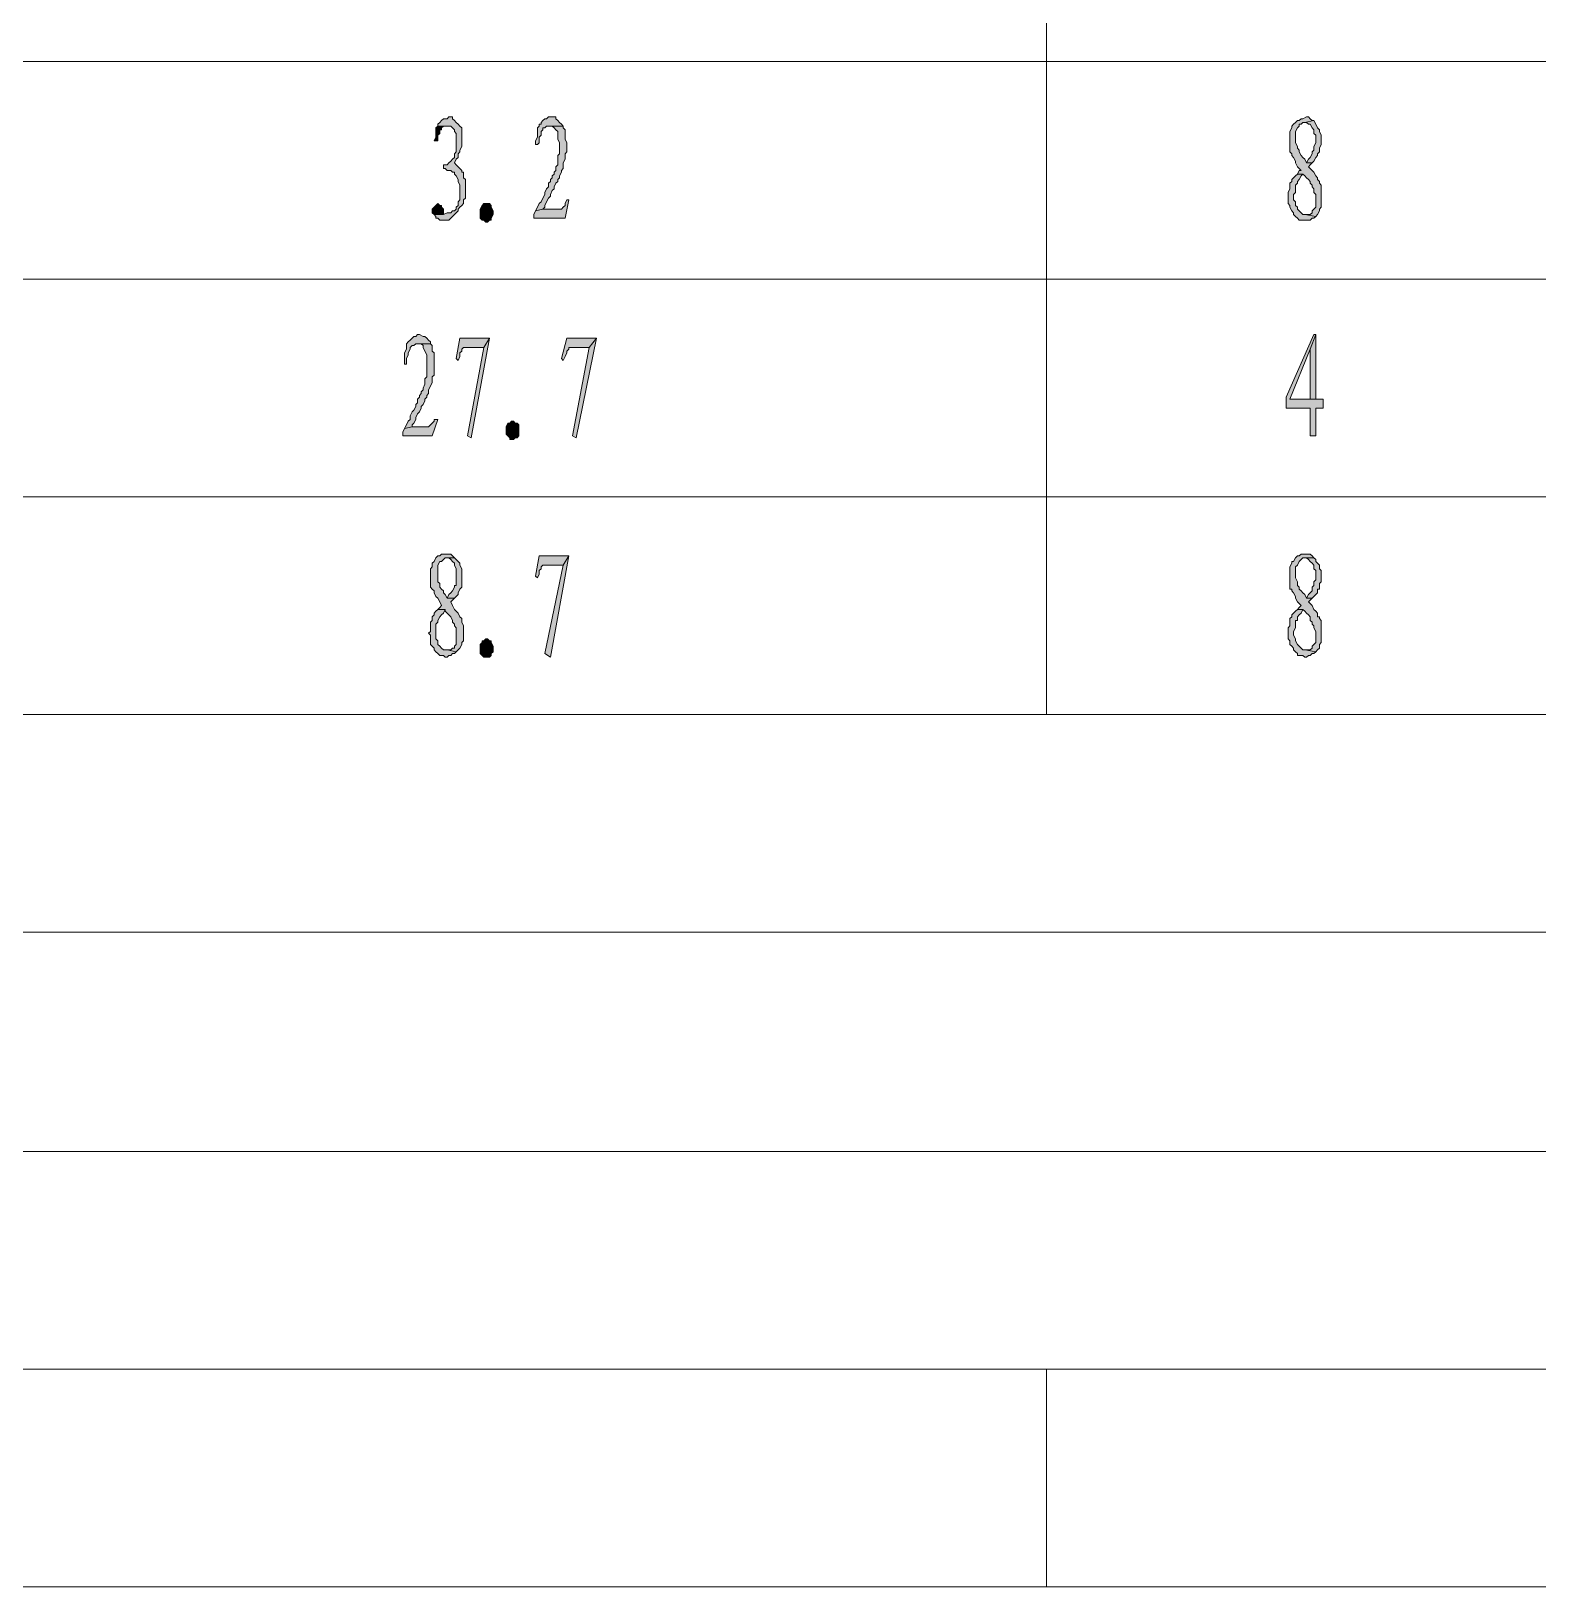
# Model space of a CAD drawing. Header units: millimetres. Extents: x 24 to 410, y 10 to 282.
# Drawn here: x 340.13 to 374.71, y 69.51 to 105.22 of the extents above; entities that cross this region are included whole.
import ezdxf

# ---------------------------------------------------------------- set-up
doc = ezdxf.new("R2010")
doc.units = ezdxf.units.MM

msp = doc.modelspace()

# ---------------------------------------------------------------- hatches: boundary and pattern name
h = msp.add_hatch(color=7)
h.dxf.hatch_style = 2
h.paths.add_polyline_path([(349.715667, 103.251), (349.673333, 103.208667), (349.588667, 103.208667), (349.546333, 103.166333), (349.504, 103.124), (349.461667, 103.081667), (349.461667, 103.039333), (349.673333, 103.039333), (349.758, 103.039333), (349.800333, 102.997), (349.842667, 102.954667), (349.842667, 102.912333), (349.885, 102.87), (349.885, 102.446667), (349.842667, 102.404333), (349.842667, 102.319667), (349.800333, 102.277333), (349.758, 102.235), (349.715667, 102.192667), (349.673333, 102.150333), (349.588667, 102.150333), (349.588667, 102.065667), (349.631, 102.065667), (349.673333, 102.023333), (349.758, 102.023333), (349.800333, 101.981), (349.842667, 101.981), (349.842667, 101.938667), (349.885, 101.896333), (349.927333, 101.811667), (349.927333, 101.769333), (349.969667, 101.684667), (349.969667, 101.346), (349.927333, 101.303667), (349.927333, 101.219), (349.885, 101.176667), (349.885, 101.134333), (349.842667, 101.092), (349.800333, 101.092), (349.758, 101.049667), (349.673333, 101.049667), (349.588667, 101.007333), (349.377, 101.007333), (349.419333, 100.965), (349.419333, 100.922667), (349.461667, 100.922667), (349.504, 100.880333), (349.715667, 100.880333), (349.758, 100.922667), (349.800333, 100.965), (349.842667, 101.007333), (349.885, 101.049667), (349.927333, 101.092), (349.927333, 101.134333), (349.969667, 101.176667), (350.012, 101.219), (350.054333, 101.261333), (350.054333, 101.346), (350.096667, 101.388333), (350.096667, 101.811667), (350.054333, 101.854), (350.054333, 101.981), (350.012, 101.981), (350.012, 102.023333), (349.969667, 102.065667), (349.927333, 102.108), (349.885, 102.150333), (349.842667, 102.192667), (349.885, 102.277333), (349.927333, 102.319667), (349.927333, 102.404333), (349.969667, 102.446667), (349.969667, 102.489), (350.012, 102.573667), (350.012, 102.997), (349.969667, 103.039333), (349.927333, 103.081667), (349.885, 103.124), (349.842667, 103.166333), (349.800333, 103.208667), (349.800333, 103.251), (349.758, 103.251)])
h = msp.add_hatch(color=7)
h.dxf.hatch_style = 2
h.paths.add_polyline_path([(352.086333, 103.251), (352.001667, 103.251), (351.959333, 103.208667), (351.917, 103.208667), (351.874667, 103.166333), (351.832333, 103.124), (351.832333, 103.081667), (351.79, 103.081667), (351.79, 103.039333), (351.747667, 102.997), (351.747667, 102.785333), (351.705333, 102.700667), (351.705333, 102.616), (351.747667, 102.616), (351.79, 102.658333), (351.79, 102.785333), (351.832333, 102.827667), (351.832333, 102.912333), (351.874667, 102.954667), (351.874667, 102.997), (351.917, 102.997), (351.959333, 103.039333), (352.044, 103.039333), (352.340333, 103.039333), (352.298, 103.081667), (352.255667, 103.124), (352.213333, 103.166333), (352.171, 103.208667), (352.171, 103.251), (352.128667, 103.251)])
h = msp.add_hatch(color=7)
h.dxf.hatch_style = 2
h.paths.add_polyline_path([(369.400667, 103.251), (369.316, 103.208667), (369.273667, 103.208667), (369.231333, 103.166333), (369.189, 103.166333), (369.146667, 103.124), (369.104333, 103.081667), (369.062, 103.039333), (369.062, 102.997), (369.019667, 102.912333), (369.019667, 102.446667), (369.062, 102.404333), (369.062, 102.362), (369.104333, 102.319667), (369.146667, 102.235), (369.146667, 102.192667), (369.189, 102.108), (369.273667, 102.023333), (369.231333, 102.023333), (369.189, 101.938667), (369.316, 101.938667), (369.358333, 101.896333), (369.400667, 101.854), (369.443, 101.811667), (369.485333, 101.769333), (369.485333, 101.727), (369.527667, 101.684667), (369.527667, 101.642333), (369.57, 101.6), (369.57, 101.515333), (369.612333, 101.473), (369.612333, 101.176667), (369.57, 101.134333), (369.527667, 101.092), (369.527667, 101.049667), (369.485333, 101.007333), (369.358333, 101.007333), (369.612333, 100.965), (369.654667, 101.007333), (369.697, 101.092), (369.697, 101.134333), (369.739333, 101.176667), (369.739333, 101.684667), (369.697, 101.727), (369.697, 101.769333), (369.654667, 101.811667), (369.654667, 101.854), (369.612333, 101.896333), (369.57, 101.981), (369.527667, 102.023333), (369.443, 102.108), (369.485333, 102.150333), (369.527667, 102.192667), (369.400667, 102.192667), (369.358333, 102.277333), (369.316, 102.319667), (369.273667, 102.362), (369.231333, 102.446667), (369.231333, 102.489), (369.189, 102.531333), (369.189, 102.573667), (369.146667, 102.658333), (369.146667, 102.912333), (369.189, 102.997), (369.231333, 103.039333), (369.231333, 103.081667), (369.273667, 103.081667), (369.316, 103.124), (369.358333, 103.124), (369.57, 103.166333), (369.527667, 103.166333), (369.485333, 103.208667), (369.443, 103.251)])
h = msp.add_hatch(color=7)
h.dxf.hatch_style = 2
h.paths.add_polyline_path([(349.461667, 103.039333), (349.419333, 102.997), (349.419333, 102.785333), (349.377, 102.700667), (349.461667, 102.700667), (349.461667, 102.743), (349.461667, 102.827667), (349.504, 102.87), (349.504, 102.954667), (349.546333, 102.954667), (349.546333, 102.997), (349.588667, 103.039333), (349.673333, 103.039333)])
h = msp.add_hatch(color=7)
h.dxf.hatch_style = 2
h.paths.add_polyline_path([(352.340333, 103.039333), (352.044, 103.039333), (352.086333, 103.039333), (352.128667, 102.997), (352.171, 102.954667), (352.213333, 102.912333), (352.213333, 102.743), (352.255667, 102.658333), (352.255667, 102.404333), (352.213333, 102.362), (352.213333, 102.150333), (352.171, 102.108), (352.171, 102.023333), (352.128667, 101.981), (352.128667, 101.938667), (352.086333, 101.896333), (352.086333, 101.854), (352.044, 101.811667), (352.044, 101.769333), (352.001667, 101.727), (352.001667, 101.642333), (351.959333, 101.6), (351.917, 101.515333), (351.917, 101.473), (351.874667, 101.388333), (351.832333, 101.303667), (351.79, 101.261333), (351.747667, 101.176667), (351.705333, 101.092), (351.874667, 101.134333), (351.917, 101.176667), (351.917, 101.219), (351.959333, 101.303667), (352.001667, 101.388333), (352.044, 101.430667), (352.044, 101.473), (352.086333, 101.557667), (352.128667, 101.6), (352.128667, 101.642333), (352.171, 101.727), (352.213333, 101.769333), (352.213333, 101.811667), (352.255667, 101.854), (352.255667, 101.896333), (352.298, 101.981), (352.298, 102.023333), (352.340333, 102.065667), (352.340333, 102.192667), (352.382667, 102.277333), (352.382667, 102.404333), (352.425, 102.446667), (352.425, 102.658333), (352.382667, 102.743), (352.382667, 102.954667), (352.340333, 102.997)])
h = msp.add_hatch(color=7)
h.dxf.hatch_style = 2
h.paths.add_polyline_path([(369.57, 103.166333), (369.358333, 103.124), (369.400667, 103.124), (369.443, 103.081667), (369.485333, 103.081667), (369.527667, 102.997), (369.57, 102.954667), (369.57, 102.87), (369.612333, 102.827667), (369.612333, 102.658333), (369.57, 102.573667), (369.57, 102.489), (369.527667, 102.446667), (369.527667, 102.404333), (369.485333, 102.319667), (369.443, 102.277333), (369.400667, 102.192667), (369.527667, 102.192667), (369.57, 102.235), (369.612333, 102.319667), (369.654667, 102.362), (369.654667, 102.404333), (369.697, 102.446667), (369.697, 102.531333), (369.739333, 102.616), (369.739333, 102.827667), (369.697, 102.912333), (369.697, 102.954667), (369.654667, 102.997), (369.612333, 103.081667)])
h = msp.add_hatch(color=7)
h.dxf.hatch_style = 2
h.paths.add_polyline_path([(369.189, 101.938667), (369.146667, 101.896333), (369.104333, 101.854), (369.062, 101.811667), (369.062, 101.769333), (369.019667, 101.727), (369.019667, 101.6), (368.977333, 101.515333), (368.977333, 101.261333), (369.019667, 101.219), (369.019667, 101.176667), (369.062, 101.092), (369.104333, 101.049667), (369.104333, 101.007333), (369.146667, 100.965), (369.189, 100.922667), (369.231333, 100.880333), (369.400667, 100.880333), (369.443, 100.880333), (369.485333, 100.880333), (369.527667, 100.922667), (369.57, 100.922667), (369.612333, 100.965), (369.358333, 101.007333), (369.316, 101.007333), (369.273667, 101.049667), (369.231333, 101.092), (369.189, 101.134333), (369.189, 101.176667), (369.146667, 101.219), (369.146667, 101.303667), (369.104333, 101.346), (369.104333, 101.473), (369.146667, 101.515333), (369.146667, 101.684667), (369.189, 101.727), (369.189, 101.769333), (369.231333, 101.811667), (369.273667, 101.896333), (369.316, 101.938667)])
h = msp.add_hatch(color=7)
h.dxf.hatch_style = 2
h.paths.add_polyline_path([(349.461667, 101.261333), (349.419333, 101.219), (349.377, 101.176667), (349.334667, 101.134333), (349.334667, 101.049667), (349.377, 101.007333), (349.588667, 101.007333), (349.588667, 101.049667), (349.588667, 101.134333), (349.546333, 101.176667), (349.546333, 101.219), (349.504, 101.219)])
h = msp.add_hatch(color=7)
h.dxf.hatch_style = 2
h.paths.add_polyline_path([(350.647, 100.880333), (350.604667, 100.838), (350.562333, 100.838), (350.52, 100.880333), (350.477667, 100.880333), (350.435333, 100.922667), (350.435333, 101.134333), (350.477667, 101.219), (350.52, 101.261333), (350.647, 101.261333), (350.689333, 101.219), (350.689333, 101.176667), (350.731667, 101.092), (350.731667, 101.007333), (350.689333, 100.922667), (350.689333, 100.880333)])
h = msp.add_hatch(color=7)
h.dxf.hatch_style = 2
h.paths.add_polyline_path([(352.467333, 101.346), (352.425, 101.346), (352.382667, 101.261333), (352.382667, 101.219), (352.340333, 101.176667), (352.298, 101.134333), (351.874667, 101.134333), (351.705333, 101.092), (351.663, 101.007333), (351.663, 100.922667), (352.382667, 100.922667)])
h = msp.add_hatch(color=7)
h.dxf.hatch_style = 2
h.paths.add_polyline_path([(349.038333, 98.255667), (348.996, 98.255667), (348.953667, 98.213333), (348.911333, 98.213333), (348.869, 98.171), (348.826667, 98.128667), (348.784333, 98.086333), (348.742, 98.044), (348.742, 97.917), (348.699667, 97.832333), (348.699667, 97.578333), (348.742, 97.578333), (348.742, 97.705333), (348.784333, 97.79), (348.784333, 97.832333), (348.826667, 97.917), (348.826667, 97.959333), (348.869, 98.001667), (348.911333, 98.001667), (348.953667, 98.044), (348.996, 98.044), (349.292333, 98.044), (349.292333, 98.086333), (349.25, 98.128667), (349.207667, 98.171), (349.165333, 98.213333), (349.123, 98.213333)])
h = msp.add_hatch(color=7)
h.dxf.hatch_style = 2
h.paths.add_polyline_path([(369.612333, 98.255667), (369.57, 98.255667), (368.935, 96.816333), (368.935, 96.562333), (369.485333, 96.562333), (369.485333, 95.927333), (369.612333, 95.927333), (369.612333, 96.562333), (369.781667, 96.562333), (369.781667, 96.774), (369.612333, 96.774), (369.019667, 96.774), (369.485333, 97.917)])
h = msp.add_hatch(color=7)
h.dxf.hatch_style = 2
h.paths.add_polyline_path([(369.612333, 98.255667), (369.485333, 97.917), (369.485333, 96.774), (369.019667, 96.774), (369.612333, 96.774)])
h = msp.add_hatch(color=7)
h.dxf.hatch_style = 2
h.paths.add_polyline_path([(349.292333, 98.044), (348.996, 98.044), (349.038333, 98.044), (349.080667, 98.044), (349.123, 98.001667), (349.123, 97.959333), (349.165333, 97.874667), (349.207667, 97.79), (349.207667, 97.282), (349.165333, 97.239667), (349.165333, 97.112667), (349.123, 97.028), (349.123, 96.985667), (349.080667, 96.943333), (349.080667, 96.901), (349.038333, 96.858667), (349.038333, 96.816333), (348.996, 96.774), (348.996, 96.689333), (348.953667, 96.647), (348.953667, 96.604667), (348.911333, 96.52), (348.869, 96.477667), (348.826667, 96.393), (348.826667, 96.308333), (348.784333, 96.266), (348.742, 96.181333), (348.699667, 96.096667), (348.869, 96.139), (348.869, 96.181333), (348.911333, 96.223667), (348.953667, 96.308333), (348.953667, 96.350667), (348.996, 96.435333), (349.038333, 96.477667), (349.080667, 96.562333), (349.080667, 96.604667), (349.123, 96.647), (349.165333, 96.731667), (349.165333, 96.774), (349.207667, 96.816333), (349.207667, 96.858667), (349.25, 96.901), (349.25, 96.985667), (349.292333, 97.070333), (349.334667, 97.155), (349.334667, 97.282), (349.377, 97.324333), (349.377, 97.832333), (349.334667, 97.874667), (349.334667, 98.001667)])
h = msp.add_hatch(color=7)
h.dxf.hatch_style = 2
h.paths.add_polyline_path([(350.647, 98.171), (349.969667, 98.171), (349.885, 97.705333), (349.927333, 97.663), (349.969667, 97.747667), (349.969667, 97.832333), (350.012, 97.874667), (350.012, 97.917), (350.054333, 97.959333), (350.52, 97.959333)])
h = msp.add_hatch(color=7)
h.dxf.hatch_style = 2
h.paths.add_polyline_path([(350.647, 98.171), (350.52, 97.959333), (350.139, 95.927333), (350.223667, 95.885)])
h = msp.add_hatch(color=7)
h.dxf.hatch_style = 2
h.paths.add_polyline_path([(353.102333, 98.171), (352.425, 98.171), (352.298, 97.705333), (352.340333, 97.663), (352.382667, 97.747667), (352.425, 97.832333), (352.425, 97.874667), (352.467333, 97.917), (352.467333, 97.959333), (352.509667, 97.959333), (352.933, 97.959333)])
h = msp.add_hatch(color=7)
h.dxf.hatch_style = 2
h.paths.add_polyline_path([(353.102333, 98.171), (352.933, 97.959333), (352.552, 95.927333), (352.636667, 95.885)])
h = msp.add_hatch(color=7)
h.dxf.hatch_style = 2
h.paths.add_polyline_path([(349.461667, 96.308333), (349.377, 96.308333), (349.377, 96.266), (349.334667, 96.223667), (349.292333, 96.181333), (349.25, 96.139), (348.869, 96.139), (348.699667, 96.096667), (348.657333, 96.012), (348.657333, 95.927333), (349.334667, 95.927333)])
h = msp.add_hatch(color=7)
h.dxf.hatch_style = 2
h.paths.add_polyline_path([(351.239667, 95.885), (351.197333, 95.842667), (351.112667, 95.842667), (351.112667, 95.885), (351.070333, 95.927333), (351.028, 95.969667), (351.028, 96.139), (351.070333, 96.223667), (351.112667, 96.223667), (351.155, 96.266), (351.197333, 96.266), (351.239667, 96.223667), (351.282, 96.223667), (351.324333, 96.181333), (351.324333, 95.927333), (351.282, 95.885)])
h = msp.add_hatch(color=7)
h.dxf.hatch_style = 2
h.paths.add_polyline_path([(349.673333, 93.218), (349.546333, 93.218), (349.504, 93.175667), (349.461667, 93.175667), (349.419333, 93.133333), (349.377, 93.048667), (349.334667, 93.006333), (349.334667, 92.921667), (349.292333, 92.879333), (349.292333, 92.456), (349.334667, 92.413667), (349.377, 92.371333), (349.377, 92.329), (349.419333, 92.244333), (349.461667, 92.202), (349.504, 92.117333), (349.546333, 92.032667), (349.504, 91.990333), (349.461667, 91.948), (349.631, 91.948), (349.631, 91.905667), (349.673333, 91.863333), (349.715667, 91.821), (349.758, 91.778667), (349.800333, 91.694), (349.800333, 91.651667), (349.842667, 91.609333), (349.842667, 91.567), (349.885, 91.524667), (349.885, 91.143667), (349.842667, 91.101333), (349.842667, 91.059), (349.800333, 91.059), (349.758, 91.016667), (349.673333, 91.016667), (349.885, 90.974333), (349.927333, 91.016667), (349.969667, 91.059), (350.012, 91.143667), (350.012, 91.186), (350.054333, 91.228333), (350.054333, 91.567), (350.012, 91.651667), (350.012, 91.736333), (349.969667, 91.778667), (349.927333, 91.863333), (349.885, 91.905667), (349.842667, 91.948), (349.800333, 92.032667), (349.758, 92.117333), (349.800333, 92.159667), (349.842667, 92.202), (349.673333, 92.202), (349.631, 92.286667), (349.588667, 92.329), (349.588667, 92.371333), (349.546333, 92.413667), (349.504, 92.456), (349.504, 92.540667), (349.461667, 92.583), (349.461667, 92.964), (349.504, 93.048667), (349.546333, 93.048667), (349.588667, 93.091), (349.631, 93.133333), (349.842667, 93.133333), (349.800333, 93.175667), (349.758, 93.218)])
h = msp.add_hatch(color=7)
h.dxf.hatch_style = 2
h.paths.add_polyline_path([(369.400667, 93.218), (369.273667, 93.218), (369.231333, 93.175667), (369.189, 93.175667), (369.146667, 93.133333), (369.104333, 93.048667), (369.062, 93.048667), (369.062, 93.006333), (369.019667, 92.921667), (369.019667, 92.413667), (369.062, 92.413667), (369.062, 92.371333), (369.104333, 92.329), (369.146667, 92.244333), (369.146667, 92.202), (369.189, 92.117333), (369.273667, 92.032667), (369.231333, 91.990333), (369.189, 91.948), (369.316, 91.948), (369.358333, 91.905667), (369.400667, 91.863333), (369.443, 91.821), (369.485333, 91.778667), (369.485333, 91.694), (369.527667, 91.651667), (369.527667, 91.609333), (369.57, 91.567), (369.57, 91.524667), (369.612333, 91.44), (369.612333, 91.186), (369.57, 91.143667), (369.527667, 91.101333), (369.527667, 91.059), (369.485333, 91.016667), (369.358333, 91.016667), (369.612333, 90.974333), (369.654667, 91.016667), (369.697, 91.059), (369.697, 91.143667), (369.739333, 91.186), (369.739333, 91.694), (369.697, 91.736333), (369.697, 91.778667), (369.654667, 91.778667), (369.654667, 91.863333), (369.612333, 91.905667), (369.57, 91.948), (369.527667, 92.032667), (369.443, 92.117333), (369.485333, 92.159667), (369.527667, 92.202), (369.400667, 92.202), (369.358333, 92.286667), (369.316, 92.329), (369.273667, 92.371333), (369.231333, 92.413667), (369.231333, 92.456), (369.189, 92.498333), (369.189, 92.583), (369.146667, 92.667667), (369.146667, 92.921667), (369.189, 92.964), (369.231333, 93.048667), (369.273667, 93.091), (369.316, 93.133333), (369.57, 93.133333), (369.527667, 93.175667), (369.485333, 93.218)])
h = msp.add_hatch(color=7)
h.dxf.hatch_style = 2
h.paths.add_polyline_path([(349.842667, 93.133333), (349.673333, 93.133333), (349.715667, 93.133333), (349.758, 93.091), (349.800333, 93.048667), (349.842667, 93.006333), (349.842667, 92.964), (349.885, 92.879333), (349.885, 92.498333), (349.842667, 92.498333), (349.842667, 92.456), (349.800333, 92.371333), (349.758, 92.329), (349.715667, 92.286667), (349.673333, 92.202), (349.842667, 92.202), (349.885, 92.244333), (349.927333, 92.286667), (349.927333, 92.329), (349.969667, 92.413667), (350.012, 92.456), (350.012, 92.879333), (349.969667, 92.964), (349.969667, 93.006333), (349.927333, 93.048667), (349.885, 93.091)])
h = msp.add_hatch(color=7)
h.dxf.hatch_style = 2
h.paths.add_polyline_path([(352.467333, 93.175667), (351.79, 93.175667), (351.705333, 92.71), (351.747667, 92.667667), (351.79, 92.752333), (351.79, 92.837), (351.832333, 92.879333), (351.832333, 92.921667), (351.874667, 92.964), (352.340333, 92.964)])
h = msp.add_hatch(color=7)
h.dxf.hatch_style = 2
h.paths.add_polyline_path([(352.467333, 93.175667), (352.340333, 92.964), (351.917, 90.932), (352.044, 90.847333)])
h = msp.add_hatch(color=7)
h.dxf.hatch_style = 2
h.paths.add_polyline_path([(369.57, 93.133333), (369.358333, 93.133333), (369.400667, 93.133333), (369.443, 93.091), (369.485333, 93.048667), (369.527667, 93.006333), (369.57, 92.964), (369.57, 92.879333), (369.612333, 92.837), (369.612333, 92.625333), (369.57, 92.583), (369.57, 92.498333), (369.527667, 92.456), (369.527667, 92.371333), (369.485333, 92.329), (369.443, 92.286667), (369.400667, 92.202), (369.527667, 92.202), (369.57, 92.244333), (369.612333, 92.286667), (369.654667, 92.329), (369.654667, 92.413667), (369.697, 92.413667), (369.697, 92.540667), (369.739333, 92.583), (369.739333, 92.837), (369.697, 92.879333), (369.697, 92.964), (369.654667, 93.006333), (369.612333, 93.048667), (369.612333, 93.091)])
h = msp.add_hatch(color=7)
h.dxf.hatch_style = 2
h.paths.add_polyline_path([(349.461667, 91.948), (349.419333, 91.905667), (349.377, 91.863333), (349.377, 91.821), (349.334667, 91.778667), (349.334667, 91.694), (349.292333, 91.651667), (349.292333, 91.44), (349.25, 91.397667), (349.292333, 91.355333), (349.292333, 91.143667), (349.334667, 91.101333), (349.377, 91.059), (349.377, 91.016667), (349.419333, 90.974333), (349.461667, 90.932), (349.504, 90.889667), (349.588667, 90.889667), (349.631, 90.847333), (349.673333, 90.847333), (349.715667, 90.889667), (349.758, 90.889667), (349.800333, 90.932), (349.842667, 90.932), (349.885, 90.974333), (349.673333, 91.016667), (349.588667, 91.016667), (349.546333, 91.059), (349.504, 91.101333), (349.461667, 91.143667), (349.461667, 91.228333), (349.419333, 91.270667), (349.419333, 91.609333), (349.461667, 91.651667), (349.461667, 91.694), (349.504, 91.778667), (349.546333, 91.821), (349.588667, 91.863333), (349.631, 91.948)])
h = msp.add_hatch(color=7)
h.dxf.hatch_style = 2
h.paths.add_polyline_path([(369.189, 91.948), (369.146667, 91.905667), (369.104333, 91.863333), (369.062, 91.821), (369.062, 91.778667), (369.019667, 91.736333), (369.019667, 91.567), (368.977333, 91.524667), (368.977333, 91.270667), (369.019667, 91.228333), (369.019667, 91.143667), (369.062, 91.101333), (369.104333, 91.059), (369.104333, 91.016667), (369.146667, 90.974333), (369.189, 90.932), (369.189, 90.889667), (369.231333, 90.889667), (369.316, 90.889667), (369.358333, 90.847333), (369.400667, 90.847333), (369.443, 90.889667), (369.485333, 90.889667), (369.527667, 90.932), (369.57, 90.932), (369.612333, 90.974333), (369.358333, 91.016667), (369.316, 91.016667), (369.273667, 91.059), (369.231333, 91.101333), (369.189, 91.143667), (369.146667, 91.228333), (369.146667, 91.270667), (369.104333, 91.355333), (369.104333, 91.44), (369.146667, 91.524667), (369.146667, 91.694), (369.189, 91.694), (369.189, 91.778667), (369.231333, 91.821), (369.273667, 91.863333), (369.316, 91.948)])
h = msp.add_hatch(color=7)
h.dxf.hatch_style = 2
h.paths.add_polyline_path([(350.647, 90.847333), (350.52, 90.847333), (350.477667, 90.889667), (350.435333, 90.932), (350.435333, 91.143667), (350.477667, 91.186), (350.477667, 91.228333), (350.52, 91.228333), (350.562333, 91.270667), (350.604667, 91.270667), (350.647, 91.228333), (350.689333, 91.228333), (350.689333, 91.186), (350.731667, 91.101333), (350.731667, 90.974333), (350.689333, 90.932), (350.689333, 90.889667)])

# ---------------------------------------------------------------- linework, layer by layer
at = {"color": 7, "lineweight": 0}
for points in [[(284.437667, 134.535333), (395.435667, 134.535333), (395.435667, 69.511333), (284.437667, 69.511333)], [(349.715667, 103.251), (349.673333, 103.208667), (349.588667, 103.208667), (349.546333, 103.166333), (349.504, 103.124), (349.461667, 103.081667), (349.461667, 103.039333), (349.673333, 103.039333), (349.758, 103.039333), (349.800333, 102.997), (349.842667, 102.954667), (349.842667, 102.912333), (349.885, 102.87), (349.885, 102.446667), (349.842667, 102.404333), (349.842667, 102.319667), (349.800333, 102.277333), (349.758, 102.235), (349.715667, 102.192667), (349.673333, 102.150333), (349.588667, 102.150333), (349.588667, 102.065667), (349.631, 102.065667), (349.673333, 102.023333), (349.758, 102.023333), (349.800333, 101.981), (349.842667, 101.981), (349.842667, 101.938667), (349.885, 101.896333), (349.927333, 101.811667), (349.927333, 101.769333), (349.969667, 101.684667), (349.969667, 101.346), (349.927333, 101.303667), (349.927333, 101.219), (349.885, 101.176667), (349.885, 101.134333), (349.842667, 101.092), (349.800333, 101.092), (349.758, 101.049667), (349.673333, 101.049667), (349.588667, 101.007333), (349.377, 101.007333), (349.419333, 100.965), (349.419333, 100.922667), (349.461667, 100.922667), (349.504, 100.880333), (349.715667, 100.880333), (349.758, 100.922667), (349.800333, 100.965), (349.842667, 101.007333), (349.885, 101.049667), (349.927333, 101.092), (349.927333, 101.134333), (349.969667, 101.176667), (350.012, 101.219), (350.054333, 101.261333), (350.054333, 101.346), (350.096667, 101.388333), (350.096667, 101.811667), (350.054333, 101.854), (350.054333, 101.981), (350.012, 101.981), (350.012, 102.023333), (349.969667, 102.065667), (349.927333, 102.108), (349.885, 102.150333), (349.842667, 102.192667), (349.885, 102.277333), (349.927333, 102.319667), (349.927333, 102.404333), (349.969667, 102.446667), (349.969667, 102.489), (350.012, 102.573667), (350.012, 102.997), (349.969667, 103.039333), (349.927333, 103.081667), (349.885, 103.124), (349.842667, 103.166333), (349.800333, 103.208667), (349.800333, 103.251), (349.758, 103.251)], [(352.086333, 103.251), (352.001667, 103.251), (351.959333, 103.208667), (351.917, 103.208667), (351.874667, 103.166333), (351.832333, 103.124), (351.832333, 103.081667), (351.79, 103.081667), (351.79, 103.039333), (351.747667, 102.997), (351.747667, 102.785333), (351.705333, 102.700667), (351.705333, 102.616), (351.747667, 102.616), (351.79, 102.658333), (351.79, 102.785333), (351.832333, 102.827667), (351.832333, 102.912333), (351.874667, 102.954667), (351.874667, 102.997), (351.917, 102.997), (351.959333, 103.039333), (352.044, 103.039333), (352.340333, 103.039333), (352.298, 103.081667), (352.255667, 103.124), (352.213333, 103.166333), (352.171, 103.208667), (352.171, 103.251), (352.128667, 103.251)], [(369.400667, 103.251), (369.316, 103.208667), (369.273667, 103.208667), (369.231333, 103.166333), (369.189, 103.166333), (369.146667, 103.124), (369.104333, 103.081667), (369.062, 103.039333), (369.062, 102.997), (369.019667, 102.912333), (369.019667, 102.446667), (369.062, 102.404333), (369.062, 102.362), (369.104333, 102.319667), (369.146667, 102.235), (369.146667, 102.192667), (369.189, 102.108), (369.273667, 102.023333), (369.231333, 102.023333), (369.189, 101.938667), (369.316, 101.938667), (369.358333, 101.896333), (369.400667, 101.854), (369.443, 101.811667), (369.485333, 101.769333), (369.485333, 101.727), (369.527667, 101.684667), (369.527667, 101.642333), (369.57, 101.6), (369.57, 101.515333), (369.612333, 101.473), (369.612333, 101.176667), (369.57, 101.134333), (369.527667, 101.092), (369.527667, 101.049667), (369.485333, 101.007333), (369.358333, 101.007333), (369.612333, 100.965), (369.654667, 101.007333), (369.697, 101.092), (369.697, 101.134333), (369.739333, 101.176667), (369.739333, 101.684667), (369.697, 101.727), (369.697, 101.769333), (369.654667, 101.811667), (369.654667, 101.854), (369.612333, 101.896333), (369.57, 101.981), (369.527667, 102.023333), (369.443, 102.108), (369.485333, 102.150333), (369.527667, 102.192667), (369.400667, 102.192667), (369.358333, 102.277333), (369.316, 102.319667), (369.273667, 102.362), (369.231333, 102.446667), (369.231333, 102.489), (369.189, 102.531333), (369.189, 102.573667), (369.146667, 102.658333), (369.146667, 102.912333), (369.189, 102.997), (369.231333, 103.039333), (369.231333, 103.081667), (369.273667, 103.081667), (369.316, 103.124), (369.358333, 103.124), (369.57, 103.166333), (369.527667, 103.166333), (369.485333, 103.208667), (369.443, 103.251)], [(349.461667, 103.039333), (349.419333, 102.997), (349.419333, 102.785333), (349.377, 102.700667), (349.461667, 102.700667), (349.461667, 102.743), (349.461667, 102.827667), (349.504, 102.87), (349.504, 102.954667), (349.546333, 102.954667), (349.546333, 102.997), (349.588667, 103.039333), (349.673333, 103.039333)], [(352.340333, 103.039333), (352.044, 103.039333), (352.086333, 103.039333), (352.128667, 102.997), (352.171, 102.954667), (352.213333, 102.912333), (352.213333, 102.743), (352.255667, 102.658333), (352.255667, 102.404333), (352.213333, 102.362), (352.213333, 102.150333), (352.171, 102.108), (352.171, 102.023333), (352.128667, 101.981), (352.128667, 101.938667), (352.086333, 101.896333), (352.086333, 101.854), (352.044, 101.811667), (352.044, 101.769333), (352.001667, 101.727), (352.001667, 101.642333), (351.959333, 101.6), (351.917, 101.515333), (351.917, 101.473), (351.874667, 101.388333), (351.832333, 101.303667), (351.79, 101.261333), (351.747667, 101.176667), (351.705333, 101.092), (351.874667, 101.134333), (351.917, 101.176667), (351.917, 101.219), (351.959333, 101.303667), (352.001667, 101.388333), (352.044, 101.430667), (352.044, 101.473), (352.086333, 101.557667), (352.128667, 101.6), (352.128667, 101.642333), (352.171, 101.727), (352.213333, 101.769333), (352.213333, 101.811667), (352.255667, 101.854), (352.255667, 101.896333), (352.298, 101.981), (352.298, 102.023333), (352.340333, 102.065667), (352.340333, 102.192667), (352.382667, 102.277333), (352.382667, 102.404333), (352.425, 102.446667), (352.425, 102.658333), (352.382667, 102.743), (352.382667, 102.954667), (352.340333, 102.997)], [(369.57, 103.166333), (369.358333, 103.124), (369.400667, 103.124), (369.443, 103.081667), (369.485333, 103.081667), (369.527667, 102.997), (369.57, 102.954667), (369.57, 102.87), (369.612333, 102.827667), (369.612333, 102.658333), (369.57, 102.573667), (369.57, 102.489), (369.527667, 102.446667), (369.527667, 102.404333), (369.485333, 102.319667), (369.443, 102.277333), (369.400667, 102.192667), (369.527667, 102.192667), (369.57, 102.235), (369.612333, 102.319667), (369.654667, 102.362), (369.654667, 102.404333), (369.697, 102.446667), (369.697, 102.531333), (369.739333, 102.616), (369.739333, 102.827667), (369.697, 102.912333), (369.697, 102.954667), (369.654667, 102.997), (369.612333, 103.081667)], [(369.189, 101.938667), (369.146667, 101.896333), (369.104333, 101.854), (369.062, 101.811667), (369.062, 101.769333), (369.019667, 101.727), (369.019667, 101.6), (368.977333, 101.515333), (368.977333, 101.261333), (369.019667, 101.219), (369.019667, 101.176667), (369.062, 101.092), (369.104333, 101.049667), (369.104333, 101.007333), (369.146667, 100.965), (369.189, 100.922667), (369.231333, 100.880333), (369.400667, 100.880333), (369.443, 100.880333), (369.485333, 100.880333), (369.527667, 100.922667), (369.57, 100.922667), (369.612333, 100.965), (369.358333, 101.007333), (369.316, 101.007333), (369.273667, 101.049667), (369.231333, 101.092), (369.189, 101.134333), (369.189, 101.176667), (369.146667, 101.219), (369.146667, 101.303667), (369.104333, 101.346), (369.104333, 101.473), (369.146667, 101.515333), (369.146667, 101.684667), (369.189, 101.727), (369.189, 101.769333), (369.231333, 101.811667), (369.273667, 101.896333), (369.316, 101.938667)], [(349.461667, 101.261333), (349.419333, 101.219), (349.377, 101.176667), (349.334667, 101.134333), (349.334667, 101.049667), (349.377, 101.007333), (349.588667, 101.007333), (349.588667, 101.049667), (349.588667, 101.134333), (349.546333, 101.176667), (349.546333, 101.219), (349.504, 101.219)], [(350.647, 100.880333), (350.604667, 100.838), (350.562333, 100.838), (350.52, 100.880333), (350.477667, 100.880333), (350.435333, 100.922667), (350.435333, 101.134333), (350.477667, 101.219), (350.52, 101.261333), (350.647, 101.261333), (350.689333, 101.219), (350.689333, 101.176667), (350.731667, 101.092), (350.731667, 101.007333), (350.689333, 100.922667), (350.689333, 100.880333)], [(352.467333, 101.346), (352.425, 101.346), (352.382667, 101.261333), (352.382667, 101.219), (352.340333, 101.176667), (352.298, 101.134333), (351.874667, 101.134333), (351.705333, 101.092), (351.663, 101.007333), (351.663, 100.922667), (352.382667, 100.922667)], [(349.038333, 98.255667), (348.996, 98.255667), (348.953667, 98.213333), (348.911333, 98.213333), (348.869, 98.171), (348.826667, 98.128667), (348.784333, 98.086333), (348.742, 98.044), (348.742, 97.917), (348.699667, 97.832333), (348.699667, 97.578333), (348.742, 97.578333), (348.742, 97.705333), (348.784333, 97.79), (348.784333, 97.832333), (348.826667, 97.917), (348.826667, 97.959333), (348.869, 98.001667), (348.911333, 98.001667), (348.953667, 98.044), (348.996, 98.044), (349.292333, 98.044), (349.292333, 98.086333), (349.25, 98.128667), (349.207667, 98.171), (349.165333, 98.213333), (349.123, 98.213333)], [(369.612333, 98.255667), (369.57, 98.255667), (368.935, 96.816333), (368.935, 96.562333), (369.485333, 96.562333), (369.485333, 95.927333), (369.612333, 95.927333), (369.612333, 96.562333), (369.781667, 96.562333), (369.781667, 96.774), (369.612333, 96.774), (369.019667, 96.774), (369.485333, 97.917)], [(369.612333, 98.255667), (369.485333, 97.917), (369.485333, 96.774), (369.019667, 96.774), (369.612333, 96.774)], [(349.292333, 98.044), (348.996, 98.044), (349.038333, 98.044), (349.080667, 98.044), (349.123, 98.001667), (349.123, 97.959333), (349.165333, 97.874667), (349.207667, 97.79), (349.207667, 97.282), (349.165333, 97.239667), (349.165333, 97.112667), (349.123, 97.028), (349.123, 96.985667), (349.080667, 96.943333), (349.080667, 96.901), (349.038333, 96.858667), (349.038333, 96.816333), (348.996, 96.774), (348.996, 96.689333), (348.953667, 96.647), (348.953667, 96.604667), (348.911333, 96.52), (348.869, 96.477667), (348.826667, 96.393), (348.826667, 96.308333), (348.784333, 96.266), (348.742, 96.181333), (348.699667, 96.096667), (348.869, 96.139), (348.869, 96.181333), (348.911333, 96.223667), (348.953667, 96.308333), (348.953667, 96.350667), (348.996, 96.435333), (349.038333, 96.477667), (349.080667, 96.562333), (349.080667, 96.604667), (349.123, 96.647), (349.165333, 96.731667), (349.165333, 96.774), (349.207667, 96.816333), (349.207667, 96.858667), (349.25, 96.901), (349.25, 96.985667), (349.292333, 97.070333), (349.334667, 97.155), (349.334667, 97.282), (349.377, 97.324333), (349.377, 97.832333), (349.334667, 97.874667), (349.334667, 98.001667)], [(350.647, 98.171), (349.969667, 98.171), (349.885, 97.705333), (349.927333, 97.663), (349.969667, 97.747667), (349.969667, 97.832333), (350.012, 97.874667), (350.012, 97.917), (350.054333, 97.959333), (350.52, 97.959333)], [(350.647, 98.171), (350.52, 97.959333), (350.139, 95.927333), (350.223667, 95.885)], [(353.102333, 98.171), (352.425, 98.171), (352.298, 97.705333), (352.340333, 97.663), (352.382667, 97.747667), (352.425, 97.832333), (352.425, 97.874667), (352.467333, 97.917), (352.467333, 97.959333), (352.509667, 97.959333), (352.933, 97.959333)], [(353.102333, 98.171), (352.933, 97.959333), (352.552, 95.927333), (352.636667, 95.885)], [(349.461667, 96.308333), (349.377, 96.308333), (349.377, 96.266), (349.334667, 96.223667), (349.292333, 96.181333), (349.25, 96.139), (348.869, 96.139), (348.699667, 96.096667), (348.657333, 96.012), (348.657333, 95.927333), (349.334667, 95.927333)], [(351.239667, 95.885), (351.197333, 95.842667), (351.112667, 95.842667), (351.112667, 95.885), (351.070333, 95.927333), (351.028, 95.969667), (351.028, 96.139), (351.070333, 96.223667), (351.112667, 96.223667), (351.155, 96.266), (351.197333, 96.266), (351.239667, 96.223667), (351.282, 96.223667), (351.324333, 96.181333), (351.324333, 95.927333), (351.282, 95.885)], [(349.673333, 93.218), (349.546333, 93.218), (349.504, 93.175667), (349.461667, 93.175667), (349.419333, 93.133333), (349.377, 93.048667), (349.334667, 93.006333), (349.334667, 92.921667), (349.292333, 92.879333), (349.292333, 92.456), (349.334667, 92.413667), (349.377, 92.371333), (349.377, 92.329), (349.419333, 92.244333), (349.461667, 92.202), (349.504, 92.117333), (349.546333, 92.032667), (349.504, 91.990333), (349.461667, 91.948), (349.631, 91.948), (349.631, 91.905667), (349.673333, 91.863333), (349.715667, 91.821), (349.758, 91.778667), (349.800333, 91.694), (349.800333, 91.651667), (349.842667, 91.609333), (349.842667, 91.567), (349.885, 91.524667), (349.885, 91.143667), (349.842667, 91.101333), (349.842667, 91.059), (349.800333, 91.059), (349.758, 91.016667), (349.673333, 91.016667), (349.885, 90.974333), (349.927333, 91.016667), (349.969667, 91.059), (350.012, 91.143667), (350.012, 91.186), (350.054333, 91.228333), (350.054333, 91.567), (350.012, 91.651667), (350.012, 91.736333), (349.969667, 91.778667), (349.927333, 91.863333), (349.885, 91.905667), (349.842667, 91.948), (349.800333, 92.032667), (349.758, 92.117333), (349.800333, 92.159667), (349.842667, 92.202), (349.673333, 92.202), (349.631, 92.286667), (349.588667, 92.329), (349.588667, 92.371333), (349.546333, 92.413667), (349.504, 92.456), (349.504, 92.540667), (349.461667, 92.583), (349.461667, 92.964), (349.504, 93.048667), (349.546333, 93.048667), (349.588667, 93.091), (349.631, 93.133333), (349.842667, 93.133333), (349.800333, 93.175667), (349.758, 93.218)], [(369.400667, 93.218), (369.273667, 93.218), (369.231333, 93.175667), (369.189, 93.175667), (369.146667, 93.133333), (369.104333, 93.048667), (369.062, 93.048667), (369.062, 93.006333), (369.019667, 92.921667), (369.019667, 92.413667), (369.062, 92.413667), (369.062, 92.371333), (369.104333, 92.329), (369.146667, 92.244333), (369.146667, 92.202), (369.189, 92.117333), (369.273667, 92.032667), (369.231333, 91.990333), (369.189, 91.948), (369.316, 91.948), (369.358333, 91.905667), (369.400667, 91.863333), (369.443, 91.821), (369.485333, 91.778667), (369.485333, 91.694), (369.527667, 91.651667), (369.527667, 91.609333), (369.57, 91.567), (369.57, 91.524667), (369.612333, 91.44), (369.612333, 91.186), (369.57, 91.143667), (369.527667, 91.101333), (369.527667, 91.059), (369.485333, 91.016667), (369.358333, 91.016667), (369.612333, 90.974333), (369.654667, 91.016667), (369.697, 91.059), (369.697, 91.143667), (369.739333, 91.186), (369.739333, 91.694), (369.697, 91.736333), (369.697, 91.778667), (369.654667, 91.778667), (369.654667, 91.863333), (369.612333, 91.905667), (369.57, 91.948), (369.527667, 92.032667), (369.443, 92.117333), (369.485333, 92.159667), (369.527667, 92.202), (369.400667, 92.202), (369.358333, 92.286667), (369.316, 92.329), (369.273667, 92.371333), (369.231333, 92.413667), (369.231333, 92.456), (369.189, 92.498333), (369.189, 92.583), (369.146667, 92.667667), (369.146667, 92.921667), (369.189, 92.964), (369.231333, 93.048667), (369.273667, 93.091), (369.316, 93.133333), (369.57, 93.133333), (369.527667, 93.175667), (369.485333, 93.218)], [(349.842667, 93.133333), (349.673333, 93.133333), (349.715667, 93.133333), (349.758, 93.091), (349.800333, 93.048667), (349.842667, 93.006333), (349.842667, 92.964), (349.885, 92.879333), (349.885, 92.498333), (349.842667, 92.498333), (349.842667, 92.456), (349.800333, 92.371333), (349.758, 92.329), (349.715667, 92.286667), (349.673333, 92.202), (349.842667, 92.202), (349.885, 92.244333), (349.927333, 92.286667), (349.927333, 92.329), (349.969667, 92.413667), (350.012, 92.456), (350.012, 92.879333), (349.969667, 92.964), (349.969667, 93.006333), (349.927333, 93.048667), (349.885, 93.091)], [(352.467333, 93.175667), (351.79, 93.175667), (351.705333, 92.71), (351.747667, 92.667667), (351.79, 92.752333), (351.79, 92.837), (351.832333, 92.879333), (351.832333, 92.921667), (351.874667, 92.964), (352.340333, 92.964)], [(352.467333, 93.175667), (352.340333, 92.964), (351.917, 90.932), (352.044, 90.847333)], [(369.57, 93.133333), (369.358333, 93.133333), (369.400667, 93.133333), (369.443, 93.091), (369.485333, 93.048667), (369.527667, 93.006333), (369.57, 92.964), (369.57, 92.879333), (369.612333, 92.837), (369.612333, 92.625333), (369.57, 92.583), (369.57, 92.498333), (369.527667, 92.456), (369.527667, 92.371333), (369.485333, 92.329), (369.443, 92.286667), (369.400667, 92.202), (369.527667, 92.202), (369.57, 92.244333), (369.612333, 92.286667), (369.654667, 92.329), (369.654667, 92.413667), (369.697, 92.413667), (369.697, 92.540667), (369.739333, 92.583), (369.739333, 92.837), (369.697, 92.879333), (369.697, 92.964), (369.654667, 93.006333), (369.612333, 93.048667), (369.612333, 93.091)], [(349.461667, 91.948), (349.419333, 91.905667), (349.377, 91.863333), (349.377, 91.821), (349.334667, 91.778667), (349.334667, 91.694), (349.292333, 91.651667), (349.292333, 91.44), (349.25, 91.397667), (349.292333, 91.355333), (349.292333, 91.143667), (349.334667, 91.101333), (349.377, 91.059), (349.377, 91.016667), (349.419333, 90.974333), (349.461667, 90.932), (349.504, 90.889667), (349.588667, 90.889667), (349.631, 90.847333), (349.673333, 90.847333), (349.715667, 90.889667), (349.758, 90.889667), (349.800333, 90.932), (349.842667, 90.932), (349.885, 90.974333), (349.673333, 91.016667), (349.588667, 91.016667), (349.546333, 91.059), (349.504, 91.101333), (349.461667, 91.143667), (349.461667, 91.228333), (349.419333, 91.270667), (349.419333, 91.609333), (349.461667, 91.651667), (349.461667, 91.694), (349.504, 91.778667), (349.546333, 91.821), (349.588667, 91.863333), (349.631, 91.948)], [(369.189, 91.948), (369.146667, 91.905667), (369.104333, 91.863333), (369.062, 91.821), (369.062, 91.778667), (369.019667, 91.736333), (369.019667, 91.567), (368.977333, 91.524667), (368.977333, 91.270667), (369.019667, 91.228333), (369.019667, 91.143667), (369.062, 91.101333), (369.104333, 91.059), (369.104333, 91.016667), (369.146667, 90.974333), (369.189, 90.932), (369.189, 90.889667), (369.231333, 90.889667), (369.316, 90.889667), (369.358333, 90.847333), (369.400667, 90.847333), (369.443, 90.889667), (369.485333, 90.889667), (369.527667, 90.932), (369.57, 90.932), (369.612333, 90.974333), (369.358333, 91.016667), (369.316, 91.016667), (369.273667, 91.059), (369.231333, 91.101333), (369.189, 91.143667), (369.146667, 91.228333), (369.146667, 91.270667), (369.104333, 91.355333), (369.104333, 91.44), (369.146667, 91.524667), (369.146667, 91.694), (369.189, 91.694), (369.189, 91.778667), (369.231333, 91.821), (369.273667, 91.863333), (369.316, 91.948)], [(350.647, 90.847333), (350.52, 90.847333), (350.477667, 90.889667), (350.435333, 90.932), (350.435333, 91.143667), (350.477667, 91.186), (350.477667, 91.228333), (350.52, 91.228333), (350.562333, 91.270667), (350.604667, 91.270667), (350.647, 91.228333), (350.689333, 91.228333), (350.689333, 91.186), (350.731667, 91.101333), (350.731667, 90.974333), (350.689333, 90.932), (350.689333, 90.889667)]]:
    msp.add_lwpolyline(points, close=True, dxfattribs=at)
for points in [[(363.431667, 134.535333), (363.431667, 89.535)], [(308.440667, 104.521), (395.435667, 104.521)], [(308.440667, 99.525667), (395.435667, 99.525667)], [(308.440667, 94.530333), (395.435667, 94.530333)], [(284.437667, 89.535), (395.435667, 89.535)], [(284.437667, 84.539667), (395.435667, 84.539667)], [(284.437667, 79.502), (395.435667, 79.502)], [(284.437667, 74.506667), (395.435667, 74.506667)], [(363.431667, 74.506667), (363.431667, 69.511333)]]:
    msp.add_lwpolyline(points, dxfattribs=at)

doc.saveas('drawing.dxf')
